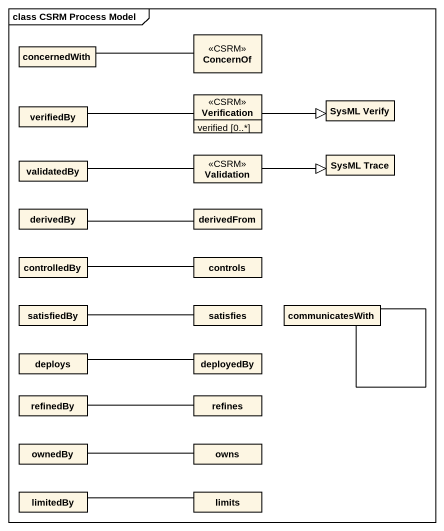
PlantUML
@startuml
mainframe class CSRM Process Model
hide circle
hide empty members
class concernedWith
class ConcernOf <<CSRM>>
class verifiedBy
class Verification <<CSRM>> {
  verified [0..*]
}
class "SysML Verify" as SysML_Verify
class validatedBy
class Validation <<CSRM>>
class "SysML Trace" as SysML_Trace
class derivedBy
class derivedFrom
class controlledBy
class controls
class satisfiedBy
class satisfies
class communicatesWith
class deploys
class deployedBy
class refinedBy
class refines
class ownedBy
class owns
class limitedBy
class limits
concernedWith -right- ConcernOf
Verification -left- verifiedBy
Verification -right-|> SysML_Verify
validatedBy -right- Validation
Validation -right-|> SysML_Trace
derivedBy -right- derivedFrom
controlledBy -right- controls
satisfiedBy -right- satisfies
communicatesWith -- communicatesWith
deploys -right- deployedBy
refinedBy -right- refines
ownedBy -right- owns
limitedBy -right- limits
@enduml
